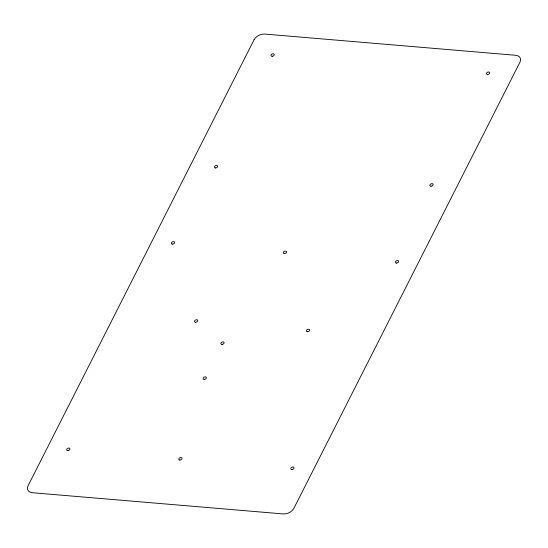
<?xml version="1.0" encoding="UTF-8"?>
<svg xmlns="http://www.w3.org/2000/svg" width="548" height="548" viewBox="0 0 548 548"><rect width="100%" height="100%" fill="white"/><g stroke="black" fill="none" stroke-linecap="round" stroke-linejoin="round"><path stroke-width="0.82" d="M254.101 39.709L28.044 485.809A8.535 5.727 -24.7 0 0 32.332 492.714L283.248 513.935A8.535 5.727 -24.7 0 0 293.899 508.291L519.956 62.191A8.535 5.727 -24.7 0 0 515.668 55.286L264.752 34.065A8.535 5.727 -24.7 0 0 254.101 39.709M307.544 331.725A1.706 1.144 -24.7 0 0 309.579 329.814A1.706 1.144 -24.7 0 0 306.88 329.855A1.706 1.144 -24.7 0 0 307.544 331.725M204.267 379.394A1.706 1.144 -24.7 0 0 206.301 377.483A1.706 1.144 -24.7 0 0 203.603 377.517A1.706 1.144 -24.7 0 0 204.267 379.394M195.677 322.265A1.706 1.144 -24.7 0 0 197.712 320.354A1.706 1.144 -24.7 0 0 195.013 320.395A1.706 1.144 -24.7 0 0 195.677 322.265M222.009 344.384A1.706 1.144 -24.7 0 0 224.043 342.473A1.706 1.144 -24.7 0 0 221.344 342.514A1.706 1.144 -24.7 0 0 222.009 344.384M67.897 450.566A1.706 1.144 -24.7 0 0 69.925 448.654A1.706 1.144 -24.7 0 0 67.226 448.696A1.706 1.144 -24.7 0 0 67.897 450.566M291.926 469.506A1.706 1.144 -24.7 0 0 293.961 467.595A1.706 1.144 -24.7 0 0 291.262 467.636A1.706 1.144 -24.7 0 0 291.926 469.506M179.908 460.039A1.706 1.144 -24.7 0 0 181.943 458.121A1.706 1.144 -24.7 0 0 179.244 458.162A1.706 1.144 -24.7 0 0 179.908 460.039M172.497 244.141A1.706 1.144 -24.7 0 0 174.531 242.23A1.706 1.144 -24.7 0 0 171.832 242.271A1.706 1.144 -24.7 0 0 172.497 244.141M396.533 263.088A1.706 1.144 -24.7 0 0 398.56 261.177A1.706 1.144 -24.7 0 0 395.862 261.218A1.706 1.144 -24.7 0 0 396.533 263.088M284.515 253.614A1.706 1.144 -24.7 0 0 286.549 251.703A1.706 1.144 -24.7 0 0 283.843 251.744A1.706 1.144 -24.7 0 0 284.515 253.614M487.617 74.501A1.706 1.144 -24.7 0 0 489.652 72.589A1.706 1.144 -24.7 0 0 486.953 72.631A1.706 1.144 -24.7 0 0 487.617 74.501M431.029 186.183A1.706 1.144 -24.7 0 0 433.057 184.265A1.706 1.144 -24.7 0 0 430.358 184.306A1.706 1.144 -24.7 0 0 431.029 186.183M272.178 56.28A1.706 1.144 -24.7 0 0 274.206 54.368A1.706 1.144 -24.7 0 0 271.507 54.41A1.706 1.144 -24.7 0 0 272.178 56.28M215.583 167.962A1.706 1.144 -24.7 0 0 217.611 166.051A1.706 1.144 -24.7 0 0 214.912 166.092A1.706 1.144 -24.7 0 0 215.583 167.962"/></g></svg>
